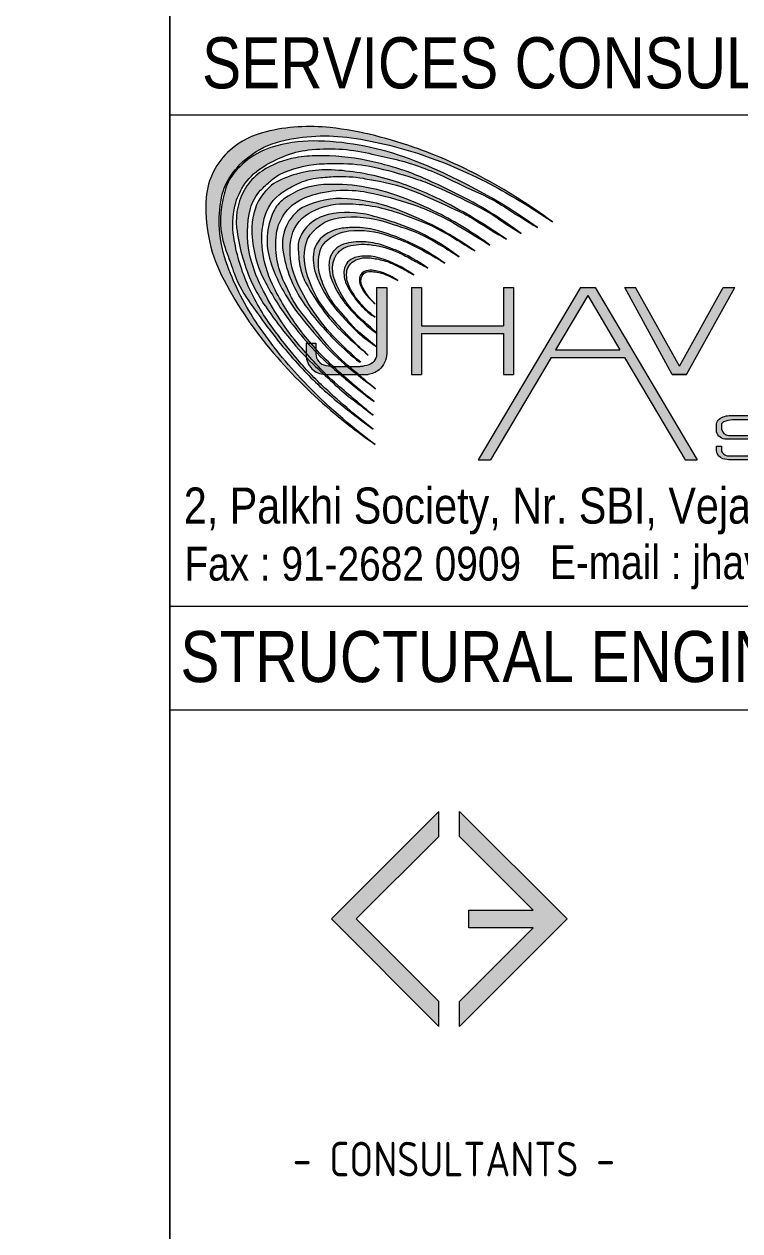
# Model space of a CAD drawing. Header units: millimetres. Extents: x 1112055 to 3390982, y -148532 to 766891.
# Drawn here: x 3188735 to 3194438, y 316938 to 326554 of the extents above; entities that cross this region are included whole.
import ezdxf

# ---------------------------------------------------------------- set-up
doc = ezdxf.new("R2010")
doc.units = ezdxf.units.MM
doc.layers.add('B TITLE BLOCK', color=250, linetype='Continuous', lineweight=0)
doc.layers.add('P_TITLE BLOCK TEXT', color=7, linetype='Continuous', lineweight=9)
doc.layers.add('FORMAT TEXT', color=7, linetype='Continuous')
doc.styles.add('SWINC', font='swissc.ttf')

msp = doc.modelspace()

# ---------------------------------------------------------------- hatches: boundary and pattern name
at = {"layer": 'B TITLE BLOCK', "linetype": 'Continuous', "lineweight": 0}
h = msp.add_hatch(color=251, dxfattribs=at)
h.dxf.hatch_style = 1
h.paths.add_polyline_path([(3191381.457787511, 319423.5078510476), (3192038.78524171, 320080.8353052481), (3192038.78524171, 320279.4012410851), (3191182.891851673, 319423.5078510476), (3192038.78524171, 318567.61446101), (3192038.78524171, 318766.1803968314)])
h = msp.add_hatch(color=251, dxfattribs=at)
h.dxf.hatch_style = 1
h.paths.add_polyline_path([(3192277.25719988, 319493.7115109176), (3192277.25719988, 319353.3041911778), (3192791.722419352, 319353.3041911778), (3192204.598625007, 318766.1803968314), (3192204.598625007, 318567.61446101), (3193060.492015044, 319423.5078510476), (3192204.598625007, 320279.4012410851), (3192204.598625007, 320080.8353052481), (3192791.722419352, 319493.7115109176)])
at = {"layer": 'P_TITLE BLOCK TEXT'}
h = msp.add_hatch(color=132, dxfattribs=at)
edge = h.paths.add_edge_path()
edge.add_arc((3190272.199107456, 321379.9893999483), 4481.392717724742, 53.40738024925671, 62.06814965141615)
edge.add_arc((3190548.875886271, 321901.8392099673), 3890.734386582612, 62.06814965141204, 70.03317482810124)
edge.add_arc((3190677.024828636, 322254.5608505785), 3515.454881165865, 70.03317482809614, 75.97859343029901)
edge.add_arc((3190887.790600951, 323098.5527342245), 2645.544247575419, 75.97859343029016, 83.79600611429593)
edge.add_arc((3191011.610470805, 324237.5944984516), 1499.792310711337, 83.79600611433717, 103.4628344697682)
edge.add_arc((3190820.37267021, 325036.4396875503), 678.3755270272903, 103.4628344698352, 130.89459880323)
edge.add_arc((3190739.763091653, 325129.5156584259), 555.2453499371135, 130.8945988032137, 175.7468558291781)
edge.add_arc((3191369.083093307, 325082.7143783805), 1186.303211226087, 175.7468558291921, 206.5994891066179)
edge.add_arc((3192995.196758408, 325896.993308561), 3004.900425557556, 206.599489106622, 220.0351460704759)
edge.add_arc((3193885.059137165, 326644.6071659405), 4167.131698952595, 220.0351460704677, 229.4516176688151)
edge.add_arc((3194084.70823344, 326877.9669105444), 4474.241666311004, 229.451617668817, 235.2209120167612)
edge.add_arc((3194195.011147777, 326798.4779336803), 4473.936838208379, 223.7505103508497, 233.4797225032696, ccw=False)
edge.add_arc((3193442.664211153, 326078.2495812461), 3432.421215332419, 214.0067101927413, 223.7505103507861, ccw=False)
edge.add_arc((3192482.465908102, 325430.4240193883), 2274.121280171506, 200.6184789275917, 214.0067101927377, ccw=False)
edge.add_arc((3191294.096012586, 324983.3076683753), 1004.422087490493, 183.5449206794378, 200.6184789276118, ccw=False)
edge.add_arc((3191291.012838792, 324983.1166669869), 1001.333003125668, 169.354463402646, 183.5449206794463, ccw=False)
edge.add_arc((3190751.238995031, 325084.5766795503), 452.1063317426087, 148.6346277784336, 169.3544634026316, ccw=False)
edge.add_arc((3190921.873496507, 324980.562432898), 651.9440073708456, 127.55366604196081, 148.6346277784799, ccw=False)
edge.add_arc((3190945.79954238, 324949.4418010358), 691.1989357182209, 103.94398023847941, 127.55366604195919, ccw=False)
edge.add_arc((3191130.041213824, 324207.3987881133), 1455.772559714271, 81.67138494386279, 103.94398023850209, ccw=False)
edge.add_arc((3190874.490781772, 322461.7679554827), 3220.009796352245, 70.63499127281648, 81.6713849438512, ccw=False)
edge.add_arc((3190689.141325468, 321934.4119032489), 3778.989963067341, 61.1111310105444, 70.63499127283058, ccw=False)
edge.add_arc((3190049.561495152, 320775.2828604245), 5102.864011942969, 55.448239063434585, 61.11113101054377, ccw=False)
h = msp.add_hatch(color=132, dxfattribs=at)
edge = h.paths.add_edge_path()
edge.add_arc((3190246.134912407, 321351.601118882), 4412.299142492288, 54.24761768028571, 69.31180215862815)
edge.add_arc((3191019.343775071, 323399.1144259347), 2223.655112988641, 69.31180215863387, 88.4116102067846)
edge.add_arc((3191047.296357522, 324407.15080053), 1215.231254000611, 88.4116102067722, 104.299162341927)
edge.add_arc((3190905.16439964, 324964.7907477121), 639.7629193848327, 104.2991623419709, 145.188288909046)
edge.add_arc((3190651.139310843, 325154.2189006525), 323.2299121037865, 147.051351863135, 161.3344706506333)
edge.add_arc((3191518.944382898, 324903.1494662441), 1226.392360918726, 163.1975336048337, 170.9660011900478)
edge.add_arc((3190978.510311568, 324989.0745785909), 679.1701844765034, 170.9660011900629, 201.0952379920933)
edge.add_arc((3186474.894443444, 323251.7038708318), 4147.942085166222, 18.79786891565061, 21.095237992078978, ccw=False)
edge.add_arc((3191290.134936963, 324890.7455933728), 938.6086890362568, 198.7978689156381, 215.0918986736516)
edge.add_arc((3202006.32455195, 332419.946377577), 14035.38631993583, 215.091898673657, 215.8857887100311)
edge.add_arc((3193975.042540948, 326609.3030752433), 4122.512552600767, 215.8857887100264, 222.4444580678788)
edge.add_arc((3193018.010759702, 325734.0502280036), 2825.601847540376, 222.4444580678748, 230.6113169813332)
edge.add_arc((3195160.916550748, 328343.9172748056), 6202.501495333733, 230.6113169813346, 233.3279145232589)
edge.add_arc((3192132.417225791, 324276.7398141355), 1131.629710541529, 233.3279145232818, 237.0330179159875)
edge.add_arc((3194545.776380252, 327292.8304709225), 4990.087324904241, 226.3963206097442, 232.6248069097905, ccw=False)
edge.add_arc((3193009.299763897, 325679.5785349255), 2762.231359718323, 219.3977118789427, 226.3963206097972, ccw=False)
edge.add_arc((3194200.615334815, 326658.0565044353), 4303.87072298061, 215.4741100902641, 219.3977118789352, ccw=False)
edge.add_arc((3192132.359663321, 325184.193685086), 1764.194930101396, 203.2559197460706, 215.4741100902638, ccw=False)
edge.add_arc((3191922.058241941, 325093.8153240177), 1535.295528650809, 188.818466067247, 203.2559197460739, ccw=False)
edge.add_arc((3191041.263691692, 324957.170431264), 643.9645763853224, 166.8091135261287, 188.8184660672479, ccw=False)
edge.add_arc((3190904.065025982, 324989.3270651521), 503.0478528384302, 121.10774220170231, 166.8091135261037, ccw=False)
edge.add_arc((3191251.005280084, 324414.3733054197), 1174.568042954, 112.47187289561859, 121.10774220174201, ccw=False)
edge.add_arc((3191084.377439925, 324817.2077208245), 738.6318052586604, 96.52507807220172, 112.4718728955568, ccw=False)
edge.add_arc((3191163.052554913, 324129.361962401), 1430.962334049162, 77.10621375621469, 96.52507807219803, ccw=False)
edge.add_arc((3172925.983680856, 244462.4361055761), 83158.61834224492, 76.96954675787367, 77.1062137562235, ccw=False)
edge.add_arc((3191235.064360147, 323575.9092707352), 1954.159895830532, 64.59019371594292, 76.9695467578797, ccw=False)
edge.add_arc((3204026.686219892, 350503.1072495382), 27856.90484183297, 244.590193715945, 245.2703384407893)
edge.add_arc((3191738.618760955, 323823.3231600571), 1516.679905983183, 57.15566881064319, 65.2703384407701, ccw=False)
edge.add_arc((3199325.640252714, 335576.0955336384), 12472.26407065489, 237.1556688106485, 238.5822244072815)
h = msp.add_hatch(color=132, dxfattribs=at)
edge = h.paths.add_edge_path()
edge.add_arc((3190724.171640881, 322268.0229911539), 3275.747269694399, 53.01612924513832, 62.88470590878122)
edge.add_arc((3189677.208756809, 320223.4241176148), 5572.814058959195, 62.8847059088658, 66.31099627690828)
edge.add_arc((3191103.656425149, 323474.6578412858), 2022.423421800758, 66.31099627691299, 76.91710299819368)
edge.add_arc((3191102.889438556, 323713.0003254258), 1791.276400981757, 75.16724703514534, 87.92433128887433)
edge.add_arc((3191091.527842612, 323399.5174045623), 2104.965144053194, 87.92433128887289, 90.44793256673788)
edge.add_arc((3191083.844200735, 324382.324447974), 1122.128065530154, 90.44793256671969, 99.4631515208245)
edge.add_arc((3191012.810557037, 324808.4882716766), 690.0848001304429, 99.46315152083646, 123.6125298632417)
edge.add_arc((3190875.059862001, 325015.7213998999), 441.2458493796464, 123.6125298632849, 145.7118384992162)
edge.add_arc((3190917.469370672, 324986.8044330041), 492.5757373566948, 145.7118384992343, 186.6728121483929)
edge.add_arc((3191887.90063009, 325100.3370903731), 1469.625630436801, 186.6728121483788, 203.6550427976589)
edge.add_arc((3191620.820198021, 324983.3468383162), 1178.046007912638, 203.6550427976871, 213.9289290409159)
edge.add_arc((3193650.009251712, 326348.3929837334), 3623.645974124742, 213.928929040907, 220.1424188926561)
edge.add_arc((3192551.494193618, 325421.966561447), 2186.634753309671, 220.1424188926549, 226.815272252253)
edge.add_arc((3018426.59996604, 139898.7139006612), 252250.697546037, 46.765628140033584, 46.81527225225312, ccw=False)
edge.add_arc((3192310.583849302, 324843.887414879), 1600.355351756007, 226.76562814001, 233.4091527490757)
edge.add_arc((3187577.417936274, 318468.5466831956), 6339.910953934022, 51.60004897864388, 53.409152749084285, ccw=False)
edge.add_arc((3211162.235143063, 346801.7390479016), 30527.09046046421, 229.2381174641758, 229.9402789040413, ccw=False)
edge.add_arc((3192529.940813036, 325186.963569715), 1990.080964495368, 222.3327286225226, 229.2381174643312, ccw=False)
edge.add_arc((3196910.662187787, 329177.6899530996), 7916.008472503761, 220.9611253449931, 222.3327286225241, ccw=False)
edge.add_arc((3192346.946582019, 325215.9455900451), 1872.589032441225, 212.7878394635934, 220.9611253449987, ccw=False)
edge.add_arc((3193175.670000296, 325749.772481892), 2858.364693777016, 206.850766810502, 212.7878394635893, ccw=False)
edge.add_arc((3191604.675500611, 324954.4581175965), 1097.527206631759, 192.1376993457785, 206.8507668104969, ccw=False)
edge.add_arc((3191303.386502721, 324889.6599713495), 789.3489140729508, 165.7026492173276, 192.1376993458013, ccw=False)
edge.add_arc((3190851.66355274, 325004.7804641134), 323.1876207526867, 135.998585113835, 165.7026492173163, ccw=False)
edge.add_arc((3191577.787082225, 324303.5364687227), 1332.642186916086, 131.2171625217473, 135.9985851138146, ccw=False)
edge.add_arc((3190957.011301092, 325012.2144976737), 390.5237659164798, 112.38740906027721, 131.2171625217953, ccw=False)
edge.add_arc((3191155.759354925, 324529.7146492353), 912.3540952955473, 91.89429604945963, 112.387409060223, ccw=False)
edge.add_arc((3191221.824650836, 322532.2004090836), 2910.9605505396, 88.85882096968243, 91.8942960494636, ccw=False)
edge.add_arc((3191254.300923722, 324162.5382091108), 1280.299319477585, 76.24362541447152, 88.85882096969078, ccw=False)
edge.add_arc((3190602.010976912, 321498.1332179785), 4023.388113422247, 71.62296314053577, 76.24362541447567, ccw=False)
edge.add_arc((3191396.216550629, 323888.8018254149), 1504.249593229688, 65.543795066124, 71.62296314056158, ccw=False)
edge.add_arc((3187155.927604187, 314565.4581814238), 11746.55338940727, 63.83661002077719, 65.5437950661215, ccw=False)
edge.add_arc((3191733.073344704, 323882.4698272757), 1365.947957209349, 54.49647087519293, 63.83661002078952, ccw=False)
edge.add_arc((3193908.392110452, 326931.7569579908), 2379.738059811361, 234.4964708751787, 239.3390621587322)
h = msp.add_hatch(color=132, dxfattribs=at)
edge = h.paths.add_edge_path()
edge.add_arc((3189992.894273958, 321109.7469346712), 4537.99479860329, 55.28720005186279, 62.77266649209146)
edge.add_arc((3190974.84876304, 323018.1837531766), 2391.750239181754, 62.7726664921376, 73.66009049672849)
edge.add_arc((3191062.659644116, 323317.6989306476), 2079.628320103931, 73.66009049673464, 80.30206210324778)
edge.add_arc((3191114.720167042, 323622.3315491866), 1770.57924580296, 80.30206210323982, 87.71879765213943)
edge.add_arc((3191149.158215109, 324486.8370977195), 905.3880399992971, 87.71879765215095, 113.7335407099658)
edge.add_arc((3190932.313639497, 324980.0381715311), 366.621978348514, 113.7335407100579, 142.1411216386006)
edge.add_arc((3190994.216066865, 324931.919759243), 445.0266473220558, 142.1411216386419, 179.0839824051887)
edge.add_arc((3191453.37550943, 324924.5783115739), 904.2447769176853, 179.0839824051936, 206.9126001335078)
edge.add_arc((3192555.776995383, 325484.1633715632), 2140.539432573872, 206.9126001335143, 216.6660081225254)
edge.add_arc((3193382.948047328, 326099.9546270293), 3171.757556667435, 216.6660081225257, 221.4175533272216)
edge.add_arc((3192515.583727761, 325334.7977223424), 2015.130584982367, 221.4175533272279, 228.8969356126052)
edge.add_arc((3198796.518712664, 332533.9913679992), 11569.1105636165, 228.8969356125983, 229.8411236474202)
edge.add_arc((3193170.398614532, 325866.6764026233), 2845.217154928491, 229.8411236474208, 234.6107852575554)
edge.add_arc((3194668.01707481, 327553.2840944862), 5093.369355215869, 226.7327607072938, 231.8632390979753, ccw=False)
edge.add_arc((3192624.593836205, 325382.370409315), 2112.019868730826, 216.0121058594837, 226.7327607073724, ccw=False)
edge.add_arc((3192685.487180042, 325426.631673768), 2187.299738911989, 205.6454571080741, 216.0121058594824, ccw=False)
edge.add_arc((3191497.343917524, 324856.2093298143), 869.3217183221539, 186.8155097429055, 205.645457108106, ccw=False)
edge.add_arc((3191355.545266281, 324839.2619329739), 726.5139042706516, 166.8301474618921, 186.8155097428867, ccw=False)
edge.add_arc((3190983.802508992, 324926.2470736353), 344.7298130809723, 123.58637095541789, 166.8301474618813, ccw=False)
edge.add_arc((3191334.428229044, 324398.2404962066), 978.5510349966975, 115.55857844038579, 123.58637095542801, ccw=False)
edge.add_arc((3191136.408916483, 324812.3066240455), 519.5712899429997, 95.8549013341111, 115.55857844040301, ccw=False)
edge.add_arc((3191328.026501583, 322943.6777715114), 2397.999113271683, 92.7148386940359, 95.85490133411793, ccw=False)
edge.add_arc((3191262.312761633, 324329.5066259007), 1010.613114614145, 80.061095034463, 92.7148386940172, ccw=False)
edge.add_arc((3189748.591727696, 315690.9134053633), 9780.826578294302, 79.28571113577277, 80.06109503447448, ccw=False)
edge.add_arc((3191276.966849757, 323768.5677509269), 1559.851560688669, 65.80530353127159, 79.28571113578448, ccw=False)
edge.add_arc((3179100.474035947, 296667.9336218314), 31270.31011393348, 65.22654519456518, 65.80530353126937, ccw=False)
edge.add_arc((3191765.660425812, 324111.2928938592), 1045.404581846774, 56.83056846319158, 65.22654519453442, ccw=False)
edge.add_arc((3194851.483605735, 328832.4205025226), 4594.750610613868, 236.8305684631813, 240.3307255067285)
h = msp.add_hatch(color=132, dxfattribs=at)
edge = h.paths.add_edge_path()
edge.add_arc((3190736.672902961, 322485.5093398695), 2871.541543953195, 53.45077465836514, 63.24895756192772)
edge.add_arc((3190736.67290285, 322485.5093396641), 2871.54154419439, 63.24895756192985, 69.50129580793374)
edge.add_arc((3191165.780962514, 323633.2901127585), 1646.170404505799, 69.50129580792469, 81.02466550397413)
edge.add_arc((3191201.285818656, 323858.0852373352), 1418.588676690601, 81.0246655039777, 93.23353139607822)
edge.add_arc((3191154.605782674, 324684.3425458423), 591.0138065808205, 93.2335313960505, 126.5489646331849)
edge.add_arc((3190958.304866544, 324949.1544148928), 261.3785905225548, 126.5489646331669, 154.7327908248809)
edge.add_arc((3191208.521471085, 324831.0527186373), 538.0667902203522, 154.7327908248321, 198.2173147103191)
edge.add_arc((3192005.210941063, 325093.2576992454), 1376.795329994609, 198.2173147102918, 217.7196306197667)
edge.add_arc((3194113.517473242, 326723.8963105963), 4042.116833018715, 217.7196306197789, 222.3629290591754)
edge.add_arc((3192496.889163262, 325249.6287826681), 1854.206451727724, 222.3629290591798, 231.7364027694702)
edge.add_arc((3237050.901569685, 381738.5455793322), 73799.03074348587, 231.736402769479, 231.9209567121594)
edge.add_arc((3199727.089774079, 333566.5081116296), 12864.74926112411, 229.154337119041, 230.450308938882, ccw=False)
edge.add_arc((3192335.848154796, 325017.4561675905), 1563.566056848535, 219.2765559648389, 229.1543371190185, ccw=False)
edge.add_arc((3199578.186174335, 330940.2941665176), 10919.39151218882, 217.5748957151387, 219.276555964845, ccw=False)
edge.add_arc((3191374.166503579, 324628.072988966), 568.0594746008657, 204.6714784584253, 217.5748957151903, ccw=False)
edge.add_arc((3186297.180917392, 322295.9817764986), 5018.928270659033, 24.67147845843781, 26.00574068750027)
edge.add_arc((3191413.965776452, 324792.2391582528), 674.2947365633845, 172.4000021791202, 206.0057406875373, ccw=False)
edge.add_arc((3191104.035401776, 324833.5926873629), 361.6176642989968, 110.82950500996361, 172.4000021791006, ccw=False)
edge.add_arc((3191296.710927732, 324327.15655097), 903.4676606491831, 78.6776682873354, 110.82950500993789, ccw=False)
edge.add_arc((3190921.492002036, 322453.1708459115), 2814.648359847707, 71.27996263670462, 78.67766828736069, ccw=False)
edge.add_arc((3191216.499738328, 323323.7310285775), 1895.46143864209, 58.94944824205419, 71.2799626367148, ccw=False)
edge.add_arc((3183923.869078993, 311210.975890884), 16034.10702295642, 57.890116068148984, 58.9494482420601, ccw=False)
h = msp.add_hatch(color=132, dxfattribs=at)
edge = h.paths.add_edge_path()
edge.add_line((3191408.448755437, 323859.096752962), (3191417.286781275, 323859.096752962))
edge.add_arc((3193485.973725493, 326261.4046258666), 3170.260050757602, 224.4152357703011, 229.2674421493908, ccw=False)
edge.add_arc((3192380.341053293, 325178.1130243769), 1622.376237385041, 214.3545270102427, 224.4152357703359, ccw=False)
edge.add_arc((3192229.172471695, 325074.7818646128), 1439.266246839479, 201.8986111304314, 214.3545270101911, ccw=False)
edge.add_arc((3191413.426339603, 324746.8769913506), 560.0828996787461, 171.2118722929993, 201.8986111306135, ccw=False)
edge.add_arc((3191159.233371723, 324786.174209809), 302.8702710993207, 121.70418698990429, 171.2118722928161, ccw=False)
edge.add_arc((3191272.6854174, 324602.5097155188), 518.749897585425, 92.64938196630641, 121.7041869898029, ccw=False)
edge.add_arc((3191303.721761897, 323931.7933041663), 1190.184003909711, 72.56091565515521, 92.64938196651201, ccw=False)
edge.add_arc((3190682.967545451, 321955.6891138632), 3261.493630247281, 68.33645517902858, 72.56091565516351, ccw=False)
edge.add_arc((3191257.022717131, 323400.9020001055), 1706.443911852257, 57.85118426068033, 68.33645517892671, ccw=False)
edge.add_arc((3197434.976770124, 333230.7901120097), 9903.63001442538, 237.8511842608804, 238.9481287370365)
edge.add_arc((3190816.09208414, 322642.9291104857), 2589.561066621616, 54.31799968908154, 68.47983176015141)
edge.add_arc((3191208.605834537, 323747.8914321972), 1418.211328889423, 66.85630585585204, 85.85399925657329)
edge.add_arc((3191260.711729222, 324466.7131232579), 697.5035879774531, 85.85399925654549, 116.2518230928309)
edge.add_arc((3191138.648680461, 324801.1566589165), 345.7100449765839, 122.6386322868034, 188.0987234821109)
edge.add_arc((3191764.448962109, 324890.2070033316), 977.8144321955165, 188.0987234821893, 214.7424679282192)
edge.add_arc((3192681.959220092, 325526.5278716264), 2094.384770748382, 214.7424679282028, 225.7640883251182)
edge.add_arc((3193167.023854392, 326024.7056637608), 2789.703986668755, 225.7640883252576, 230.9217965040528)
h = msp.add_hatch(color=132, dxfattribs=at)
edge = h.paths.add_edge_path()
edge.add_arc((3191161.069811978, 323362.6583448751), 1693.619380667757, 52.08510123109779, 71.80500871354515)
edge.add_arc((3190558.737754472, 321530.1150833991), 3622.61360374976, 71.80500871358143, 74.93710661869072)
edge.add_arc((3191313.418872036, 324334.3071221172), 718.6444959203639, 74.93710661870682, 102.4675891183719)
edge.add_arc((3191228.89058451, 324716.6128954499), 327.1055633512503, 102.467589118496, 150.0258364486888)
edge.add_arc((3191121.616376476, 324778.4832074326), 203.2682054376698, 150.0258364487534, 181.2845138723838)
edge.add_arc((3191907.331088178, 324796.1010944467), 989.1804130896859, 181.2845138723729, 189.7474603923793)
edge.add_arc((3191371.014589024, 324703.9695388294), 445.0080040134924, 189.7474603924111, 208.0002640887251)
edge.add_arc((3192559.299677311, 325335.7989533062), 1790.827404990441, 208.0002640887357, 216.8454368057349)
edge.add_arc((3192202.196967122, 325068.2100554814), 1344.591857463472, 216.8454368057503, 228.6207560839353)
edge.add_arc((3220018.388019293, 356642.536325712), 43424.02346092603, 228.6207560839335, 228.906025759574)
edge.add_arc((3193503.868692294, 326192.0988454228), 3047.872087763283, 219.451448069264, 228.2904279772916, ccw=False)
edge.add_arc((3191809.031716566, 324797.3934994433), 852.951730119145, 200.0239070842933, 219.4514480692672, ccw=False)
edge.add_arc((3191805.63095319, 324796.1541155888), 849.3321633156505, 192.3194102271726, 200.0239070842797, ccw=False)
edge.add_arc((3191358.669918225, 324698.5422218391), 391.8365364660823, 158.6643999725031, 192.3194102271444, ccw=False)
edge.add_arc((3191289.263613923, 324672.3978781514), 340.33348812218, 97.73922979286277, 150.2835099229211, ccw=False)
edge.add_arc((3191357.783272795, 324168.2156802292), 849.1503828373833, 71.77680479683698, 97.73922979254439, ccw=False)
edge.add_arc((3194442.017296851, 333536.1833273034), 9013.471852236873, 251.7768047968478, 252.5678241103889)
edge.add_arc((3191350.315706515, 323689.9321509587), 1306.76462525327, 59.164841834612275, 72.5678241104116, ccw=False)
edge.add_arc((3189136.915734726, 319982.0940803558), 5625.005307851289, 56.98458129739669, 59.1648418346042, ccw=False)
h = msp.add_hatch(color=132, dxfattribs=at)
edge = h.paths.add_edge_path()
edge.add_arc((3191097.183948116, 323296.4852730748), 1675.161683916441, 53.79917193803218, 74.05763102097147)
edge.add_arc((3191372.546602368, 324260.4473508715), 672.641121134932, 74.0576310209435, 88.70665562104696)
edge.add_arc((3191369.534986767, 324127.0539889113), 806.0684753093016, 88.70665562102361, 97.13749609269982)
edge.add_arc((3191306.550208231, 324630.0420411116), 299.1522465492118, 97.13749609280435, 135.0369673458958)
edge.add_arc((3191224.69007991, 324711.7966049201), 183.4591641599023, 135.0369673457856, 170.1898613315919)
edge.add_arc((3191397.396298864, 324681.933587291), 358.7282084546276, 170.1898613316289, 199.41599618512)
edge.add_arc((3191911.902458486, 324863.2812801646), 904.2587520557473, 199.4159961851039, 211.5021791769176)
edge.add_arc((3191936.485971986, 324878.3473627667), 933.0916496090331, 211.5021791769147, 222.0730402201933)
edge.add_arc((3194124.312440169, 326853.3311320757), 3880.488050486649, 222.0730402202025, 224.6311614513867)
edge.add_arc((3191952.605361663, 324709.4060907455), 828.812081819307, 224.6311614513895, 233.5458073493673)
edge.add_arc((3217010.410712995, 358629.7691120026), 43000.89569788139, 233.5458073493826, 233.6839679009708)
edge.add_arc((3177312.187226248, 307067.5147578762), 22104.4847143045, 49.92232914479902, 50.37208949815064)
edge.add_arc((3191741.969191534, 324492.8349206855), 519.8471066010244, 219.9746739940493, 230.3720894981697, ccw=False)
edge.add_arc((3187395.542375301, 320849.0224919907), 5151.907038665423, 39.97467399401938, 41.74776493043146)
edge.add_arc((3191699.170996258, 324689.8562864054), 616.3876437684861, 208.7369917656614, 221.7477649304463, ccw=False)
edge.add_arc((3191866.496976831, 324781.6050458185), 807.2169356200036, 197.3262203633998, 208.7369917656558, ccw=False)
edge.add_arc((3191436.027475472, 324647.3125885104), 356.2862805390104, 163.1950476221152, 197.3262203633444, ccw=False)
edge.add_arc((3191249.121769237, 324703.7603765561), 161.042597423927, 133.2193021889799, 163.1950476221594, ccw=False)
edge.add_arc((3191356.841541785, 324589.1278832686), 318.345356182105, 96.02578422546532, 133.2193021890311, ccw=False)
edge.add_arc((3191397.69343594, 324202.1234755841), 707.4999383562717, 69.94961683808162, 96.02578422540768, ccw=False)
edge.add_arc((3191973.602878684, 325780.1028388316), 972.2889046527357, 249.9496168381431, 253.9176478194601)
edge.add_arc((3190709.273868539, 322251.8806493248), 2778.264409404909, 66.92861449591942, 69.01444899371518, ccw=False)
edge.add_arc((3190376.828122193, 321899.089945231), 3237.457456137994, 58.1221209134157, 63.96105235790668, ccw=False)
h = msp.add_hatch(color=132, dxfattribs=at)
edge = h.paths.add_edge_path()
edge.add_arc((3191189.430088001, 323545.817943505), 1308.450158571431, 54.40415380802742, 72.89465886730854)
edge.add_arc((3191420.379227953, 324296.2809228484), 523.2545214150219, 72.89465886728145, 90.33272499462622)
edge.add_arc((3191421.089557608, 324173.9623890774), 645.5751176960896, 90.33272499456632, 97.06888331374041)
edge.add_arc((3191376.098045466, 324536.7822204562), 279.9763400539591, 97.06888331376099, 114.3860548473308)
edge.add_arc((3191327.767816588, 324643.3945843423), 162.9207671183473, 114.3860548472686, 172.3731700212555)
edge.add_arc((3191443.756102679, 324627.8631583378), 279.9443019474236, 172.3731700214099, 199.3428935672691)
edge.add_arc((3191858.253622659, 324773.366578782), 719.2385534792483, 199.3428935671622, 213.5415274181624)
edge.add_arc((3191921.039565455, 324814.9891619385), 794.5679238642439, 213.5415274181782, 220.9844170734624)
edge.add_arc((3192333.582775841, 325173.410563712), 1341.063854034412, 220.9844170734629, 232.408554428252)
edge.add_arc((3191707.469532351, 324360.1347929816), 314.6939046730539, 232.4085544282347, 239.7843643084404)
edge.add_arc((3187402.016445275, 319568.5708647328), 6133.946260657439, 47.46137804962866, 48.86303749327173)
edge.add_arc((3192011.955703578, 324846.1666531303), 873.5181360398542, 218.9083538298725, 228.8630374935126, ccw=False)
edge.add_arc((3191939.665432091, 324787.8183528569), 780.6181495073463, 201.7874292417143, 218.9083538298466, ccw=False)
edge.add_arc((3191501.633037198, 324612.7293641579), 308.8888490171508, 179.1340630967125, 201.7874292417447, ccw=False)
edge.add_arc((3191372.213016126, 324614.6854961244), 179.4540457143762, 133.6215333949009, 179.1340630967518, ccw=False)
edge.add_arc((3191359.649846743, 324627.8681993388), 161.2436945641773, 104.95042505109399, 133.6215333947103, ccw=False)
edge.add_arc((3191436.841505744, 324338.7847243546), 460.4556724750113, 83.71208113016871, 104.95042505103501, ccw=False)
edge.add_arc((3191403.892106966, 324039.7547373553), 761.295490329848, 67.91761218114982, 83.71208113019941, ccw=False)
edge.add_arc((3191331.927882529, 323862.3718221038), 952.7205362866983, 60.42829054111962, 67.91761218113572, ccw=False)
edge.add_arc((3193421.116406901, 327544.2404813457), 3280.583789437811, 240.4282905411166, 242.476850961187)
edge.add_arc((3191333.58042802, 323538.0738977381), 1236.846581756638, 60.05197218627927, 62.476850961194884, ccw=False)
h = msp.add_hatch(color=132, dxfattribs=at)
edge = h.paths.add_edge_path()
edge.add_arc((3191315.913722088, 323838.36438743), 887.8332119088692, 53.77482452010756, 73.46652142465955)
edge.add_arc((3191459.675912759, 324322.6580886563), 382.6520993139343, 73.46652142482442, 95.26531184414682)
edge.add_arc((3191450.93999786, 324417.4523323615), 287.4561705683989, 95.26531184431842, 106.5237001269477)
edge.add_arc((3191403.129078542, 324578.6144604834), 119.3516925086869, 106.5237001271901, 172.3154988673953)
edge.add_arc((3191478.868901665, 324568.3948964857), 195.7778679530951, 172.3154988673709, 205.4996475874264)
edge.add_arc((3191926.738713146, 324782.0144569443), 691.9841603822294, 205.4996475874738, 218.9425185811933)
edge.add_arc((3191926.738713035, 324782.0144568649), 691.9841602491788, 218.9425185811942, 230.5936621253637)
edge.add_arc((3191616.907198249, 324404.9044543619), 203.9190810386017, 230.5936621255017, 245.3563809871032)
edge.add_arc((3191937.289028164, 324772.7044250996), 685.8047001176968, 218.8547993056112, 233.761641574854, ccw=False)
edge.add_arc((3191937.289028227, 324772.704425147), 685.8047002046288, 207.9136490482001, 218.8547993056905, ccw=False)
edge.add_arc((3191533.572729707, 324558.8244976675), 228.9333035545645, 177.04181090734, 207.9136490482303, ccw=False)
edge.add_arc((3191422.491884363, 324564.5647186448), 117.7042410907824, 121.28663662449401, 177.0418109073323, ccw=False)
edge.add_arc((3191458.450710102, 324505.3917543553), 186.946402026696, 97.41777900964468, 121.2866366244748, ccw=False)
edge.add_arc((3191463.381465694, 324467.5190545665), 225.1387276891492, 82.58222099038937, 97.41777900961063, ccw=False)
edge.add_arc((3191376.656925312, 323801.3954916064), 896.8840269119288, 75.64489222990682, 82.58222099041899, ccw=False)
edge.add_arc((3191505.490256724, 324304.8053365892), 377.2500217655381, 66.15815399288277, 75.6448922298672, ccw=False)
edge.add_arc((3191097.182277917, 323380.87539047), 1387.379692102159, 62.286365355374585, 66.15815399288027, ccw=False)
edge.add_arc((3190612.442817975, 322458.1163829372), 2429.711947202923, 59.63748441653797, 62.28636535536339, ccw=False)
h = msp.add_hatch(color=132, dxfattribs=at)
edge = h.paths.add_edge_path()
edge.add_arc((3191463.444603435, 324187.0094190704), 407.3797639738174, 52.43887609290476, 81.89911070130326)
edge.add_arc((3191496.89323314, 324422.0055939957), 170.0150381671623, 81.89911070126969, 102.2464079621935)
edge.add_arc((3191475.312817258, 324521.4290241979), 68.2764868509441, 102.2464079619089, 161.9990718888866)
edge.add_arc((3191498.96194137, 324513.7445344537), 93.14277836809195, 161.999071889024, 198.0009281112143)
edge.add_arc((3191653.107998922, 324563.8323852214), 255.2223879906805, 198.0009281109652, 220.6716531575486)
edge.add_arc((3192008.450742788, 324869.1696229058), 723.7299058971864, 220.6716531574892, 228.8148331924033)
edge.add_arc((3191851.546244759, 324669.4884428832), 470.3230610377177, 204.9513687923265, 227.1815915670824, ccw=False)
edge.add_arc((3191488.430214713, 324500.5397293101), 69.827219498393, 180.8823689892891, 204.9513687919783, ccw=False)
edge.add_arc((3191597.647629964, 324502.2218371456), 179.0575874277325, 171.9576228936565, 180.8823689892937, ccw=False)
edge.add_arc((3191481.714611036, 324518.6026095225), 61.97302577197117, 112.3077970327736, 171.9576228936754, ccw=False)
edge.add_arc((3191485.375072399, 324509.6809408978), 71.61642498561507, 93.6567322591739, 112.3077970323364, ccw=False)
edge.add_arc((3191498.51957575, 324304.0050313387), 277.7119313452231, 72.28647651718029, 93.65673225905317, ccw=False)
edge.add_arc((3191400.140073698, 323995.9923317579), 601.0543961151981, 58.76836075443799, 72.28647651716642, ccw=False)
for color, points in [(256, [(3191543.524676078, 323917.7171253216), (3191543.524676078, 324453.9396217397), (3191624.570889015, 324453.9396217397), (3191624.570889015, 323928.2917599705, -0.1971644618703633), (3191563.132341591, 323797.84105727, -0.1370125281294121), (3191476.440022725, 323761.9923354267), (3191130.539181883, 323761.9923354267, -0.1806806632645672), (3191028.537131108, 323807.0134779671, -0.1938255351077862), (3190981.345187665, 323914.2027370016), (3190981.345187665, 324010.8794135916), (3191058.612813385, 324010.8794135916), (3191058.612813385, 323926.4877330454, 0.3491660753473304), (3191139.876775405, 323833.162687238, 0.0418260561423153), (3191222.700845656, 323824.9441984302), (3191411.489310502, 323824.9441984302, 0.0753803811725278), (3191483.203053426, 323839.7325570361, 0.2867859399539136)]), (7, [(3192634.665388125, 324453.9396217397), (3192553.619175189, 324453.9396217397), (3192553.619175189, 324148.8622201436), (3191901.309493971, 324148.8622201436), (3191901.309493971, 324453.9396217397), (3191820.263281033, 324453.9396217397), (3191820.263281033, 323761.9923354267), (3191901.309493971, 323761.9923354267), (3191901.309493971, 324088.5393411078), (3192553.619175189, 324088.5393411078), (3192553.619175189, 323761.9923354267), (3192634.665388125, 323761.9923354267)]), (7, [(3194397.213657835, 324453.9396217397), (3194303.962281351, 324453.9396217397), (3193955.806783307, 323827.458640442), (3193607.65128528, 324453.9396217397), (3193521.337138766, 324453.9396217397), (3193898.937124242, 323761.9923354267), (3194012.676442374, 323761.9923354267)])]:
    msp.add_hatch(color=color, dxfattribs=at).paths.add_polyline_path(points)
h = msp.add_hatch(color=7, dxfattribs=at)
h.paths.add_polyline_path([(3193284.356956694, 324453.9396217397), (3193167.989278898, 324453.9396217397), (3192353.590542576, 323081.5296943685), (3192449.613283401, 323081.5296943685), (3192933.830409562, 323897.5235820442), (3193518.515826031, 323897.5235820442), (3194002.732952191, 323081.5296943685), (3194098.755693018, 323081.5296943685)])
h.paths.add_polyline_path([(3193226.173117789, 324390.1741929387), (3193482.719759948, 323957.8464610648), (3192969.626475644, 323957.8464610648)], flags=16)
h = msp.add_hatch(color=7, dxfattribs=at)
edge = h.paths.add_edge_path()
edge.add_line((3194594.29407932, 323336.8439433173), (3194594.29407932, 323370.1115986214))
edge.add_arc((3194538.061450649, 323333.5682137269), 67.06360792046587, 33.01826321565937, 89.55826277274527)
edge.add_line((3194538.578490455, 323400.6298284996), (3194379.654954346, 323400.6298284996))
edge.add_arc((3194388.148010283, 323205.1003758087), 195.7138188039583, 92.48714741867238, 114.0429537283817)
edge.add_arc((3194320.612693606, 323356.4816519216), 29.9510070574212, 114.0429537292014, 173.3691583152144)
edge.add_line((3194290.86203625, 323359.9401502775), (3194290.86203625, 323326.5701847601))
edge.add_arc((3194351.980785133, 323338.8640246821), 62.34292233096473, 191.3730973810579, 266.9893197894401)
edge.add_line((3194348.706403637, 323276.6071504425), (3194550.07051912, 323276.6071504425))
edge.add_arc((3194555.717096625, 323184.1508481636), 92.62856831562863, 15.593509061368707, 93.49488039927837, ccw=False)
edge.add_line((3194644.93628764, 323209.050398815), (3194645.158923505, 323149.810516443))
edge.add_arc((3194564.895304726, 323170.8059685474), 82.96419413979505, 286.83610795887023, 345.34095802321593, ccw=False)
edge.add_arc((3194507.609655982, 323419.8675382663), 338.3850758990267, 270.957315856036, 283.90443097197135, ccw=False)
edge.add_line((3194513.263236905, 323081.5296943685), (3194365.407323152, 323081.5296943685))
edge.add_arc((3194370.590728096, 323345.7640109207), 264.2851523032929, 255.2817551210539, 268.8761901034659, ccw=False)
edge.add_arc((3194321.100113575, 323157.3614504611), 69.49078454225621, 183.4260365920849, 255.28175512112222, ccw=False)
edge.add_line((3194251.733524725, 323153.2086817563), (3194251.733524725, 323190.6698443536))
edge.add_line((3194251.733524725, 323190.6698443483), (3194290.862036258, 323190.6698443483))
edge.add_line((3194290.86203625, 323190.6698443483), (3194290.86203625, 323153.1858911449))
edge.add_arc((3194343.165626147, 323170.8016202041), 55.19039250994571, 198.6134072770147, 234.8504137460372)
edge.add_arc((3194351.155746912, 323182.1495232556), 69.06904279648975, 234.8504137460925, 265.2644397944081)
edge.add_line((3194345.453610592, 323113.3162586792), (3194535.99190489, 323113.3162586792))
edge.add_arc((3194529.15076967, 323199.0796660568), 86.03582496532252, 274.560686205346, 333.2673842340542)
edge.add_line((3194605.990695712, 323160.3783877558), (3194606.427232929, 323194.3824433334))
edge.add_arc((3194552.987198909, 323186.826182664), 53.971606525379, 8.048099003154439, 64.75619501779866)
edge.add_arc((3194526.35240507, 323130.3365086308), 116.4255536886003, 64.75619501766535, 84.2704522637553)
edge.add_line((3194537.975504787, 323246.1804256189), (3194331.258296792, 323246.1804256189))
edge.add_arc((3194328.392312843, 323325.8482099499), 79.71931838020582, 195.9277156249386, 272.06028075515746, ccw=False)
edge.add_line((3194251.733524725, 323303.9712831313), (3194251.733524725, 323369.600047543))
edge.add_arc((3194309.472565378, 323359.0881692109), 58.68812829139868, 127.4257817439836, 169.6818301060378, ccw=False)
edge.add_arc((3194359.82090465, 323293.2966519672), 141.5342447334787, 88.35670740953611, 127.4257817451778, ccw=False)
edge.add_line((3194363.879672896, 323434.7726882174), (3194539.218928969, 323434.7726882174))
edge.add_arc((3194539.885956312, 323317.3647168625), 117.4098661228488, 45.30042708121442, 90.32550976599077, ccw=False)
edge.add_arc((3194585.953571808, 323363.917989027), 51.91610804594104, 1.893356471615789, 45.30042708090781, ccw=False)
edge.add_line((3194637.841336454, 323365.633260405), (3194637.841336454, 323336.8439433149))
edge.add_line((3194637.841336454, 323336.8439433173), (3194594.294079327, 323336.8439433173))

# ---------------------------------------------------------------- linework, layer by layer
at = {"layer": 'B TITLE BLOCK', "color": 250, "lineweight": 0}
for p, q in [((3203478.187432448, 325828.8398438867), (3189895.844528363, 325828.8398438867)), ((3203478.187432448, 321085.8709208518), (3189895.844528363, 321085.8709208518))]:
    msp.add_line(p, q, dxfattribs=at)
at = {"layer": 'B TITLE BLOCK', "color": 250, "lineweight": 0, "const_width": 11.32523972296189}
for points in [[(3189895.844528363, 300751.1742956835), (3203478.187432448, 300751.1742956835), (3203478.187432448, 375813.7297831695), (3189895.844528363, 375813.7297831695)], [(3203478.187432448, 300751.1742956835), (3189895.844528363, 300751.1742956835), (3189895.844528363, 326657.6088320618), (3203478.187432448, 326657.6088320618)]]:
    msp.add_lwpolyline(points, close=True, dxfattribs=at)
msp.add_lwpolyline([(3189895.844528363, 321914.639909027), (3203478.187432448, 321914.639909027)], dxfattribs=at)
at = {"layer": 'B TITLE BLOCK', "color": 251, "linetype": 'Continuous', "lineweight": 0}
for points in [[(3191182.773287398, 319423.6264153181), (3192038.78524171, 318567.6144610071), (3192038.78524171, 318766.1803968289), (3191381.457787511, 319423.5078510451), (3192038.78524171, 320080.835305245), (3192038.78524171, 320279.4012410826), (3191182.773287398, 319423.3892867562)], [(3193060.610579333, 319423.6264153181), (3192204.598625007, 318567.6144610071), (3192204.598625007, 318766.1803968289), (3192791.722419352, 319353.3041911753), (3192277.25719988, 319353.3041911753), (3192277.25719988, 319493.7115109151), (3192791.722419352, 319493.7115109151), (3192204.598625007, 320080.835305245), (3192204.598625007, 320279.4012410826), (3193060.610579333, 319423.3892867562)]]:
    msp.add_lwpolyline(points, dxfattribs=at)
at = {"layer": 'P_TITLE BLOCK TEXT', "color": 132}
for points in [[(3192943.653474421, 324978.0739258769, 0.0378077344590599), (3192371.377661874, 325339.3239509999, 0.0347679777517854), (3191877.468280737, 325558.7034836687, 0.0259476034711019), (3191528.764690711, 325665.2737128451, 0.0341231325262742), (3191173.691007376, 325728.6031754625, 0.0860239859578199), (3190662.436959192, 325696.1742302542, 0.1202685463825944), (3190376.260864099, 325549.234051159, 0.1982422965544351), (3190186.04682256, 325170.694438862, 0.1354391661309318), (3190308.340314458, 324551.5457930084, 0.0586913647724932), (3190694.49473651, 323964.0688987778, 0.0411102443579723), (3191176.048794953, 323478.1818056546, 0.0251786142158179), (3191532.538936291, 323203.0151602232, -0.0424772162099488), (3190963.227964735, 323704.6634127212, -0.0425409834133469), (3190597.282867087, 324158.5307460306, -0.058483720823887), (3190354.011165697, 324629.6069326269, -0.0746355753155785), (3190291.595757428, 324921.2031738593, -0.0619967981424928), (3190306.913937286, 325168.0954095959, -0.0906544603941746), (3190365.200985486, 325319.8951666839, -0.0922433481412321), (3190524.510849614, 325497.4124262276, -0.1033826611895562), (3190779.239196576, 325620.2723459041, -0.09748963543525802), (3191340.910420578, 325647.8181448564, -0.0481926094262887), (3191942.197832216, 325499.6067831864, -0.041579616785334), (3192514.81784008, 325243.1383055074, -0.0247140572276785), (3192943.653474421, 324978.0739258769, 0.3374903865144703)], [(3192824.168100569, 324932.401113785, 0.0658247287167134), (3191804.921428505, 325479.381190554, 0.0835321098018171), (3191080.981450866, 325621.915104902, 0.0694337833072887), (3190747.15265366, 325584.7333911507, 0.1803299053549353), (3190379.898225073, 325330.0194964178, 0.0624026744664062), (3190344.910323875, 325257.6663927228, 0.0339093221289556), (3190307.765002383, 325095.7182361778, 0.1322262159305749), (3190344.855768406, 324744.6281439226, -0.0100244993983427), (3190401.59046593, 324588.2972603507, 0.0712161484653518), (3190522.136199435, 324351.1492532088, 0.0034640126136177), (3190635.036233906, 324192.8040342164, 0.0286254085562181), (3190932.909018568, 323827.1216688005, 0.0356497353499514), (3191224.946353366, 323550.2586089331, 0.0118539480662082), (3191456.568977227, 323369.0972927119, 0.0161679718986353), (3191516.63453326, 323327.3202665466, -0.0271835911207152), (3191104.282581696, 323679.370640698, -0.0305466870762123), (3190874.760838802, 323926.3912483251, -0.0171216152086295), (3190695.638417229, 324160.3695730328, -0.0533624770165587), (3190511.504829122, 324487.6211060554, -0.0630787383131954), (3190404.911405269, 324858.4478745795, -0.0963302348745512), (3190414.289983958, 325104.1205773738, -0.2020957094585242), (3190644.165841341, 325420.0352680726, -0.0376989324376342), (3190802.050320209, 325499.7532073654, -0.0696935291840665), (3191000.440736608, 325551.054825857, -0.08493413319410499), (3191482.363788295, 325524.2431536379, -0.0005963223456894), (3191675.66666052, 325479.7502597265, -0.0540677109372014), (3192073.574311421, 325341.0273857739, 0.0029676999220204), (3192373.102606168, 325200.910974822, -0.0354217290813857), (3192561.202871812, 325097.5575646238, 0.0062246034213168), (3192824.168100569, 324932.401113785, 0.2812547078595315)], [(3192694.82901962, 324884.7059430155, 0.043086421605769), (3192217.199978188, 325183.7367217811, 0.0149511259026391), (3191916.209597243, 325326.6712968396, 0.0463109359686594), (3191561.45332747, 325444.586391581, 0.0557208411864009), (3191167.768268788, 325503.1014069438, 0.0110117328820507), (3191075.071607207, 325504.4182216998, 0.039356614906263), (3190899.351462197, 325489.1820832963, 0.1057632666975337), (3190630.797771002, 325383.1910319733, 0.0967263996622754), (3190510.496049164, 325264.2996088534, 0.1806536101083485), (3190428.230390597, 324929.5674046562, 0.0742348756008501), (3190541.756324924, 324510.6804078168, 0.0448583382406841), (3190643.35941251, 324325.8038286504, 0.0271181085348288), (3190879.933687869, 324012.2655222391, 0.0291240456547083), (3191055.064633962, 323827.5794951023, -0.000216613306503), (3191214.365570833, 323677.9359845584, 0.0289959667696879), (3191356.617432037, 323558.9417636343, -0.0078938682839309), (3191515.435305156, 323437.0967841946, -0.0030637668376843), (3191230.583419757, 323679.6173554148, -0.0301395640770061), (3191058.780356417, 323846.7735995548, -0.0059848197593682), (3190932.852479272, 323988.3758148343, -0.0356778139557991), (3190772.695517717, 324201.8828350949, -0.0259111629145397), (3190625.477126259, 324458.7399385989, -0.064286207524478), (3190531.683404085, 324723.6899870147, -0.1158589328579628), (3190538.485973366, 325084.5930068815, -0.1303390755169017), (3190619.187378257, 325229.2911910306, -0.0208659192464267), (3190699.689407746, 325305.9733357707, -0.0823456686396722), (3190808.273609762, 325373.3043908122, -0.0896571554847293), (3191125.600869691, 325441.5701536639, -0.0132455331616544), (3191279.799383649, 325442.5835895389, -0.0550998340812782), (3191558.748368817, 325406.1129357004, -0.0201641747863743), (3191870.459392625, 325316.3383627874, -0.0265315974663756), (3192018.972236252, 325258.0871115278, -0.0074491377742839), (3192335.364118103, 325108.4631576354, -0.040776622862886), (3192526.351855205, 324994.4603967463, 0.0211329357104282), (3192694.82901962, 324884.7059430155, 0.0357585835746127)], [(3192577.115210187, 324840.0550914993, 0.0326731279666143), (3192069.127545875, 325144.9237824268, 0.0475411173020524), (3191647.7322837, 325313.3301481273, 0.028989184821796), (3191412.981152473, 325367.6083897582, 0.032372915663399), (3191185.196256885, 325391.5076247666, 0.1140007725764905), (3190784.754257117, 325315.6538798638, 0.1245901757297047), (3190642.856510418, 325205.0409391373, 0.1626044224819583), (3190549.246292943, 324939.0343299155, 0.1220255604088077), (3190647.062240037, 324515.2892594477, 0.0425829814271896), (3190838.785979814, 324205.9415931267, 0.020735498146104), (3191004.420309072, 324001.7049286774, 0.0326465525161286), (3191190.805549594, 323816.3399345921, 0.004119820799626), (3191335.491576015, 323692.1932873334, 0.0208145799941925), (3191522.654479737, 323547.1506051783, -0.022389675201528), (3191177.010954801, 323844.4719317359, -0.0468118300396772), (3190916.196202892, 324140.5952878232, -0.0452639128963585), (3190713.659571913, 324479.9659293492, -0.0823465204409323), (3190634.165330467, 324753.0445257949, -0.0874243059163749), (3190648.139462306, 325004.7898206298, -0.1909581712653705), (3190793.100249836, 325213.4252280451, -0.0350421856114033), (3190912.248371768, 325281.0350907844, -0.08618596102083201), (3191083.407680738, 325329.1675283008, -0.0137019653371288), (3191214.444924228, 325338.9854704451, -0.0552685441289128), (3191436.74253294, 325324.9528184708, -0.003383263408553), (3191566.9614446, 325301.2255817431, -0.0588873011385996), (3191916.254233527, 325191.3989188256, -0.0025253150053563), (3192203.717837358, 325060.49068353, -0.0366507569753303), (3192337.618746274, 324986.3554169807, 0.0152735036876985), (3192577.115210187, 324840.0550914993, -0.0629201268127008)], [(3192446.713785724, 324792.3493902227, 0.0427787047400142), (3192029.195928522, 325049.711958046, 0.027287742068318), (3191742.247116562, 325175.2251872508, 0.0503225994842608), (3191422.598783243, 325259.3041371888, 0.0533216756531712), (3191121.269166566, 325274.4154138866, 0.1463986527442502), (3190802.65142214, 325159.1324442948, 0.1235988267382037), (3190721.933154649, 325060.7213517657, 0.1920471537135765), (3190697.423868491, 324662.8412108362, 0.0853008975579228), (3190916.146607026, 324250.9369426486, 0.0202629840465903), (3191126.831839149, 324000.2191243656, 0.0409223150488822), (3191348.615634669, 323793.7615259673, 0.0008052686608892), (3191535.496833871, 323646.8519354581, -0.0056548040903698), (3191313.238901839, 323834.6590041232, -0.0431266584004961), (3191125.492750699, 324027.6184991225, -0.0074250299723591), (3190923.94704518, 324281.6714792116, -0.05636134465456299), (3190857.961726318, 324390.9565732319, 0.0058218830204563), (3190807.943301268, 324496.5870800824, -0.1476927376582874), (3190745.594351483, 324881.4189206567, -0.2753073985482439), (3190975.448386682, 325171.5759926931, -0.1412164961649753), (3191474.087229802, 325213.0411152926, -0.0322897952717829), (3191824.837145356, 325118.9189475871, -0.0538539916416642), (3192194.167656968, 324947.5966345391, -0.0046222414945836), (3192446.713785724, 324792.3493902227, 0.2877834347585102)], [(3192326.546964649, 324746.3436135509, 0.0618714180204724), (3191766.017437536, 325051.9679936846, 0.0830834583273782), (3191311.140004701, 325162.3913853007, 0.1334188230944892), (3190952.193875978, 325092.2752620365, 0.293652777238914), (3190796.386472063, 324752.4533130874, 0.1167818544853694), (3190960.957465894, 324332.9615642931, 0.0481279993468495), (3191220.886435592, 324025.9566849329, 0.0225085474431012), (3191408.448755437, 323859.0967529598, 0.0225085474431012)], [(3191417.286781269, 323859.0967529598, -0.0211749082530986), (3191221.49944052, 324042.6876537924, -0.043926342878963), (3191040.969488203, 324262.5866914418, -0.0544027619906699), (3190893.756056346, 324537.9855094711, -0.1347021090596448), (3190859.918779282, 324832.4470513532, -0.2194420265183996), (3191000.064799918, 325043.8479703396, -0.1274590775205473), (3191248.706741919, 325120.7051220541, -0.0878776383850687), (3191660.409979545, 325067.2718282021, -0.0184347739781928), (3191886.965889502, 324986.8157505476, -0.0457825723813956), (3192165.05587423, 324845.6949298653, 0.0047863597552386), (3192326.546964649, 324746.3436135509)], [(3192201.782606578, 324698.7958698787, 0.0862573058725624), (3191689.905634297, 324971.5956586265, 0.0136672061166786), (3191500.179616095, 325028.2598121489, 0.1207055387438532), (3191158.272643852, 325036.0047488704, 0.210542789138445), (3190945.535134699, 324880.0379199715, 0.1372438025577422), (3190918.399251353, 324773.9265199987, 0.0369433634655682), (3190932.430914402, 324628.6270940796, 0.0798117001863243), (3190978.096806039, 324495.0491246953, 0.0386135205255411), (3191126.179157523, 324261.9142433871, 0.0514247822645962), (3191313.367851102, 324059.2947638494, 0.0012447244168385), (3191475.951511794, 323916.7799287903, -0.038586459038392), (3191150.413682572, 324255.4073933416, -0.0849722655356074), (3191007.641064746, 324505.3324149219, -0.0336298788593933), (3190975.85606471, 324614.939441555, -0.1479124227632604), (3190993.687763178, 324841.1041305234, -0.2333710190312352), (3191243.432717303, 325009.631346317, -0.1137695312047775), (3191623.329132691, 324974.7773759147, 0.0034514865725245), (3191741.791839728, 324936.6800095608, -0.0585483046381864), (3192020.123852314, 324811.979758519, -0.0095134682247128), (3192201.782606578, 324698.7958698787, -24.13060834643169)], [(3192086.563469314, 324648.2599696417, 0.0886251486592538), (3191557.301161374, 324907.2176584442, 0.0640056179999628), (3191387.728920193, 324932.9171086128, 0.03680308393207701), (3191269.380283647, 324926.8761080933, 0.1668917192826076), (3191094.88118891, 324841.4380980065, 0.1545977211956719), (3191043.913498941, 324743.055086846, 0.1282188623102261), (3191059.069004369, 324562.6835586178, 0.0527848638077346), (3191140.91309805, 324390.7780560716, 0.0461568189529663), (3191243.860233687, 324253.1037196997, 0.0111623731079593), (3191362.786166136, 324127.1322860991, 0.0389171099998293), (3191460.141863577, 324042.7658804134, 0.0006028392034238), (3191543.61766133, 323981.2556881476, 0.0019624522720053), (3191410.41109458, 324092.4473052681, -0.0453984340430716), (3191343.595540877, 324158.8596989978, 0.0077367230542679), (3191239.294438049, 324279.4329944342, -0.0568312736229374), (3191158.700160237, 324393.5034514216, -0.0498300647248411), (3191095.907823381, 324541.2063400776, -0.1500361842849378), (3191094.956574617, 324750.3201333486, -0.1315448342799971), (3191138.840982682, 324821.1182322708, -0.1637272385578025), (3191323.422917428, 324905.7143033037, -0.1142722782360999), (3191640.257194437, 324866.7429049002, 0.0173155316083623), (3191704.260662409, 324845.864922324, -0.0091014212050896), (3191798.013715973, 324807.9320324376, -0.0254826583343135), (3192086.563469314, 324648.2599696417, 0.2674090474435545)], [(3191951.031848254, 324609.7749803509, 0.0808555614879386), (3191574.28377859, 324796.3895945221, 0.076235091835405), (3191417.340629282, 324819.5266214456, 0.0294005021726188), (3191341.643447497, 324814.6304374163, 0.0757045452128587), (3191260.500639396, 324791.7802414321, 0.2585576043595901), (3191166.288328078, 324665.0175154905, 0.1182238451661592), (3191179.613745961, 324535.1397654715, 0.0620326123854331), (3191258.778670844, 324375.9576219416, 0.0324871545004376), (3191321.229788138, 324293.8688143523, 0.0498885296752057), (3191515.497795952, 324110.7774067505, 0.0321941576335811), (3191549.098004777, 324088.1959894008, 0.0061159693252056), (3191437.30197433, 324188.2859455206, -0.04346283786959899), (3191332.226184042, 324297.5304218599, -0.0748434044459511), (3191214.808957902, 324498.080907635, -0.0991671255190659), (3191192.77946514, 324617.3975626326, -0.2012382216097725), (3191248.409166711, 324744.5945465795, -0.1257580476923183), (3191318.051684904, 324783.6536991924, -0.0929359445441508), (3191487.272787339, 324796.4703283932, -0.0690256846953194), (3191690.093106684, 324745.2048145105, -0.0326899674157771), (3191802.107358945, 324690.9897559059, 0.008938769126621999), (3191905.135831789, 324634.9393804834, -0.0105809244852863), (3191951.031848254, 324609.7749803509, 0.2674631456662095)], [(3191840.587801183, 324554.5800832146, 0.0861332994782758), (3191568.569342644, 324689.4889080308, 0.0954030405384921), (3191424.560795777, 324703.6955640609, 0.0491635389572747), (3191369.184033147, 324693.0371872265, 0.2952256015960093), (3191284.849234952, 324594.5739436217, 0.1458135876133915), (3191302.162160628, 324484.1114387029, 0.058722950402828), (3191388.529397509, 324347.0744486951, 0.0508815456507128), (3191487.456105616, 324247.3436526654, 0.0645037509785817), (3191531.878474011, 324219.5585408283, -0.0651352501828114), (3191403.226637096, 324342.4655970486, -0.0477760747642967), (3191331.274869516, 324451.6515848592, -0.1355245012776395), (3191304.944488849, 324570.6391054791, -0.2481936434219211), (3191361.365740463, 324665.1524062754, -0.1045257321731676), (3191434.315311153, 324690.773629806, -0.0648229006811226), (3191492.447620234, 324690.773629806, -0.0302790554474279), (3191599.02219766, 324670.2767512734, -0.0414173624517564), (3191657.979781999, 324649.8626124185, -0.0168954722847046), (3191742.38699016, 324609.0990221277, -0.0115584381538426), (3191840.587801183, 324554.5800832146, 0.2713427579649704)], [(3191711.786339455, 324509.9407651081, 0.1292572443067797), (3191520.85117398, 324590.3241321169, 0.0890158363822806), (3191460.830254228, 324588.1518390747, 0.2667928355694153), (3191410.378361295, 324542.528670809, 0.1583927428078929), (3191410.378361295, 324484.9603980941, 0.0992436134514281), (3191459.53282632, 324397.4980235242, 0.0355462858241944), (3191531.878474011, 324324.5010545703, -0.0973029966119453), (3191425.120237181, 324471.0831964751, -0.105408639215612), (3191418.611275436, 324499.4644155864, -0.0389612472479371), (3191420.351098485, 324527.2729757385, -0.2663122384852122), (3191458.190762112, 324575.9374545491, -0.0815607555498685), (3191480.807469963, 324581.1515595783, -0.0935165208470893), (3191583.01562715, 324568.5505550336, -0.0590524061717162), (3191711.786339455, 324509.9407651081, 6.405517602284127)]]:
    msp.add_lwpolyline(points, format="xyb", dxfattribs=at)
at = {"layer": 'P_TITLE BLOCK TEXT'}
for points in [[(3191543.524676078, 324453.9396217376), (3191624.570889015, 324453.9396217376)], [(3191543.524676078, 324453.9396217376), (3191543.524676078, 323917.7171253344)], [(3191624.570889015, 324453.9396217376), (3191624.570889015, 323928.2917599683)], [(3193167.989278898, 324453.9396217376), (3193284.356956694, 324453.9396217376)], [(3193226.173117789, 324390.1741929364), (3192969.626475644, 323957.8464610623)], [(3193226.173117789, 324390.1741929364), (3193482.719759948, 323957.8464610623)], [(3191901.309493971, 324088.539341105), (3191901.309493971, 323761.9923354239)], [(3190981.345187665, 324010.8794135891), (3190981.345187665, 323914.2027369994)], [(3190981.345187665, 324010.8794135891), (3191058.612813385, 324010.8794135891)], [(3191058.612813385, 324010.8794135891), (3191058.612813385, 323926.487733043)], [(3192969.626475644, 323957.8464610623), (3193482.719759948, 323957.8464610623)], [(3192933.830409562, 323897.523582042), (3193518.515826031, 323897.523582042)], [(3191130.539181883, 323761.9923354239), (3191476.440022725, 323761.9923354239)], [(3191222.700845656, 323824.944198428), (3191411.489310502, 323824.944198428)], [(3191820.263281033, 323761.9923354239), (3191901.309493971, 323761.9923354239)], [(3192353.590542576, 323081.529694366), (3192449.613283385, 323081.529694366)]]:
    msp.add_lwpolyline(points, dxfattribs=at)
at = {"layer": 'P_TITLE BLOCK TEXT', "color": 7}
for points in [[(3191820.263281033, 324453.9396217376), (3191901.309493971, 324453.9396217376)], [(3191820.263281033, 324453.9396217376), (3191820.263281033, 323761.9923354239)], [(3191901.309493971, 324453.9396217376), (3191901.309493971, 324148.8622201413)], [(3193167.989278898, 324453.9396217376), (3192353.590542576, 323081.529694366)], [(3192553.619175189, 324453.9396217376), (3192634.665388125, 324453.9396217376)], [(3192553.619175189, 324453.9396217376), (3192553.619175189, 324148.8622201413)], [(3192634.665388125, 324453.9396217376), (3192634.665388125, 323761.9923354239)], [(3193284.356956694, 324453.9396217376), (3194098.755693018, 323081.529694366)], [(3193521.337138766, 324453.9396217376), (3193607.65128528, 324453.9396217376)], [(3194012.676442374, 323761.9923354239), (3193898.937124242, 323761.9923354239), (3193521.337138766, 324453.9396217376)], [(3193955.806783307, 323827.4586404395), (3193607.65128528, 324453.9396217376)], [(3193955.806783307, 323827.4586404395), (3194303.962281351, 324453.9396217376)], [(3194012.676442374, 323761.9923354239), (3194397.213657835, 324453.9396217376)], [(3194303.962281351, 324453.9396217376), (3194397.213657835, 324453.9396217376)], [(3191901.309493971, 324148.8622201413), (3192553.619175189, 324148.8622201413)], [(3191901.309493971, 324088.539341105), (3192553.619175189, 324088.539341105)], [(3192553.619175189, 324088.539341105), (3192553.619175189, 323761.9923354239)], [(3192933.830409562, 323897.523582042), (3192449.613283385, 323081.529694366)], [(3193518.515826031, 323897.523582042), (3194002.732952191, 323081.529694366)], [(3192553.619175189, 323761.9923354239), (3192634.665388125, 323761.9923354239)], [(3193898.937124242, 323761.9923354239), (3194012.676442374, 323761.9923354239)], [(3194002.732952191, 323081.529694366), (3194098.755693018, 323081.529694366)]]:
    msp.add_lwpolyline(points, dxfattribs=at)
at = {"layer": 'P_TITLE BLOCK TEXT'}
for points in [[(3190981.345187665, 323914.2027369994, 0.1938212062577693), (3191028.535259055, 323807.0153047796, 0.1806849020309176), (3191130.539181883, 323761.9923354239, 1.412867970231708)], [(3191058.612813385, 323926.487733043, 0.3491660753473304), (3191139.876775405, 323833.1626872354, 0.0418260561459496), (3191222.700845656, 323824.944198428, 1.512039404166066)], [(3191543.524676078, 323936.2512355722, -0.3416182657188147), (3191483.203053426, 323839.7325570335, -0.0753803811704177), (3191411.489310502, 323824.944198428, 0.5951824844785777)], [(3191624.570889015, 323928.2917599683, -0.1971644618703633), (3191563.132341591, 323797.8410572673, -0.1370125281279623), (3191476.440022725, 323761.9923354239, -0.1814185387699724)]]:
    msp.add_lwpolyline(points, format="xyb", dxfattribs=at)
at = {"layer": 'P_TITLE BLOCK TEXT', "color": 7}
for points in [[(3194537.975504787, 323246.1804256167), (3194331.25829679, 323246.1804256167, -0.3449747456290864), (3194251.733524725, 323303.971283129), (3194251.733524725, 323369.6000475475, -0.1864948836794344), (3194273.805838671, 323405.6948319137, -0.172141735516322), (3194363.879672896, 323434.7726882146), (3194539.218928968, 323434.7726882146, -0.1990261439851543)], [(3194538.578490455, 323400.6298284972), (3194379.654954346, 323400.6298284972, 0.0943332803251045), (3194308.410012406, 323383.8341179035, 0.2648005950274), (3194290.86203625, 323359.9401502753), (3194290.86203625, 323326.5701847556, 0.342455608626355), (3194348.706403637, 323276.60715044), (3194550.070519121, 323276.60715044, -0.3536343318604639)], [(3194513.263236905, 323081.529694366), (3194365.40732316, 323081.529694366, -0.0593865794242292), (3194303.444871941, 323090.1508740719, -0.324223828793496), (3194251.733524725, 323153.2086817536), (3194251.733524725, 323190.669844345), (3194290.86203625, 323190.669844345), (3194290.86203625, 323153.1858911362, 0.1594446921200951), (3194311.391794248, 323125.6750977057, 0.1334907776809275), (3194345.453610592, 323113.3162586764), (3194535.991904892, 323113.3162586764, 0.2619100095917326)]]:
    msp.add_lwpolyline(points, format="xyb", dxfattribs=at)

# ---------------------------------------------------------------- texts
at = {"layer": 'B TITLE BLOCK', "color": 251, "attachment_point": 2, "style": 'SWINC'}
for width, heights, insert, char_height in [(758153.1859791172, [106642.9097094838], (3349947.561182239, 325224.287975483), 289.9473009156738), (667332.1859716057, [93867.89816479466], (3192158.790678516, 318221.8736061882), 344.5386488049882)]:
    msp.add_mtext_dynamic_manual_height_columns('\\pxsm1,qj;{\\fBankGothic Lt BT|b0|i0|c0|p34;BHOOMI\\P\\ps*,q*;\\fGost|b0|i0|c0|p2;\\H0.8x;- CONSULTANTS -\\C1; }', width=width, gutter_width=0, heights=heights, dxfattribs=dict(at, insert=insert, char_height=char_height))
at = {"layer": 'FORMAT TEXT', "style": 'SWINC'}
for s, p in [('SERVICES CONSULTANT', (3190153.084732528, 326041.6296104336)), ('STRUCTURAL ENGINEERS', (3189980.408064723, 321310.4297889578))]:
    msp.add_text(s, height=407.4702871224098, dxfattribs=at).set_placement(p)
at = {"layer": 'P_TITLE BLOCK TEXT', "style": 'SWINC'}
for s, height, p in [('2, Palkhi Society, Nr. SBI, Vejalpur, Jivraj Park, Ahmedabad-380051', 287.4193537787814, (3190006.890445394, 322573.7003375131)), ('E-mail : jhaveriassociates04@yahoo.co.in,', 270, (3192924.736149282, 322131.3599537198)), ('Fax : 91-2682 0909', 270, (3190011.731788597, 322119.0457777429))]:
    msp.add_text(s, height=height, dxfattribs=at).set_placement(p)

doc.saveas('drawing.dxf')
